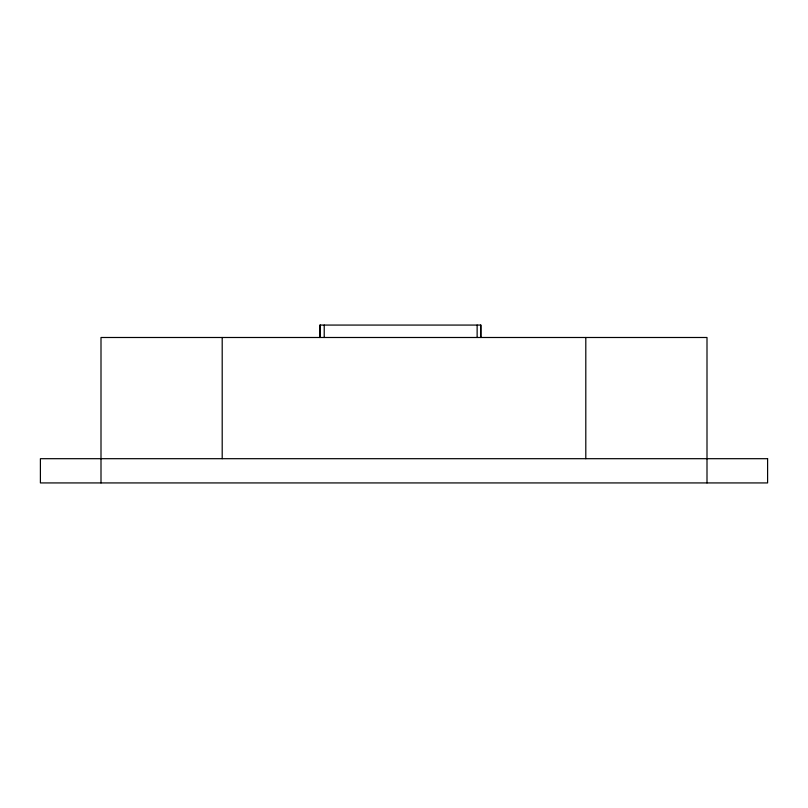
<?xml version="1.0" encoding="UTF-8"?>
<svg xmlns="http://www.w3.org/2000/svg" width="808" height="808" viewBox="0 0 808 808"><rect width="100%" height="100%" fill="white"/><g stroke="black" fill="none" stroke-linecap="round" stroke-linejoin="round"><path stroke-width="1.21" d="M707 482.931L707 337.491L101 337.491L101 482.931M585.8 337.491L585.8 458.691M480.952 337.491L480.952 325.069L319.716 325.069L319.716 337.502M480.649 325.069L480.649 337.502M477.134 325.069L477.134 337.491M324.22 325.069L324.22 337.491M320.392 325.069L320.392 337.491M222.2 337.491L222.2 458.691M767.6 458.691L40.4 458.691L40.4 482.931L767.6 482.931L767.6 458.691"/></g></svg>
